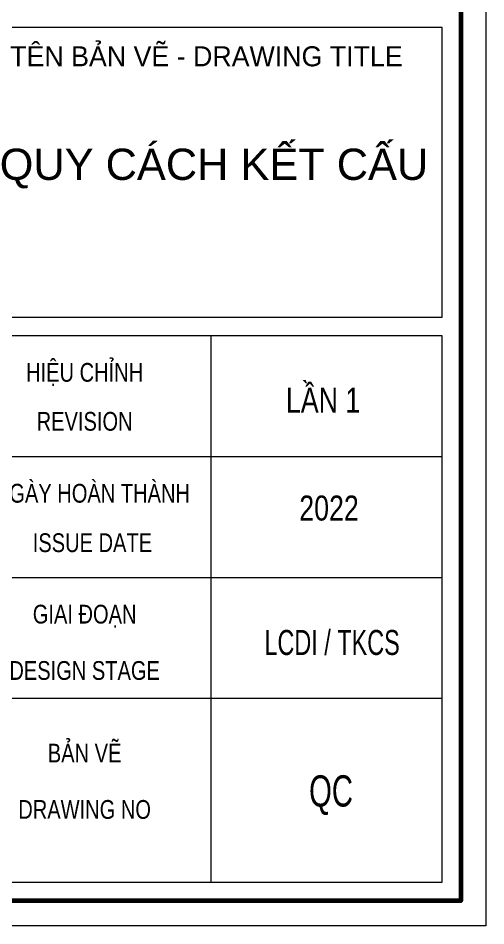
# Model space of a CAD drawing. Header units: millimetres. Extents: x 19378 to 228036, y -611253 to -527887.
# Drawn here: x 142414 to 150335, y -611253 to -595881 of the extents above; entities that cross this region are included whole.
import ezdxf
from ezdxf.enums import TextEntityAlignment as Align

# ---------------------------------------------------------------- set-up
doc = ezdxf.new("R2010")
doc.units = ezdxf.units.MM
doc.header["$MEASUREMENT"] = 0
doc.layers.get('Defpoints').update_dxf_attribs({"color": 1})
doc.layers.add('Khungten_LCDI', color=7, linetype='Continuous')
doc.layers.add('LC Net thay', color=7, linetype='Continuous', lineweight=25)
doc.layers.add('LC Text1', color=3, linetype='Continuous', lineweight=20)
doc.styles.add('Khungten', font='VHAVAN_1.TTF', dxfattribs={"width": 0.9, "height": 5000})
doc.styles.add('Title', font='VHBLACK_1.TTF', dxfattribs={"width": 0.8})

# ---------------------------------------------------------------- blocks, each defined once
blk = doc.blocks.new('lcdi fix')
at = {"layer": 'Defpoints', "lineweight": 0}
blk.add_lwpolyline([(-1200, -14850), (-1200, 14850), (40800, 14850), (40800, -14850)], close=True, dxfattribs=at)
at = {"layer": 'Khungten_LCDI', "color": 5, "lineweight": 25}
blk.add_line((40600, -14650), (40600, 14650), dxfattribs=at)
at = {"layer": 'Khungten_LCDI', "color": 9, "lineweight": 15}
for p, q in [((38600, -10133.4), (38600, -14500)), ((40450, -11100), (36750, -11100)), ((40450, -12066.7), (36750, -12066.7)), ((40450, -13033.3), (36750, -13033.3))]:
    blk.add_line(p, q, dxfattribs=at)
at = {"layer": 'Khungten_LCDI', "color": 5, "lineweight": 60}
blk.add_lwpolyline([(0, -14650), (0, 14650), (40600, 14650), (40600, -14650)], close=True, dxfattribs=at)
at = {"layer": 'Khungten_LCDI', "color": 9, "lineweight": 15}
for points in [[(36750, -9983.4), (40450, -9983.4), (40450, -7667.3), (36750, -7667.3)], [(36750, -14500), (40450, -14500), (40450, -10133.4), (36750, -10133.4)]]:
    blk.add_lwpolyline(points, close=True, dxfattribs=at)
at = {"color": 7, "style": 'Khungten'}
blk.add_text('tªn b¶n vÏ - drawing title', height=160, dxfattribs=at).set_placement((38565.6, -7977.2), align=Align.CENTER)
at = {"color": 7}
for s, height, style, width, p in [('hiÖu chØnh', 150, 'Khungten', 0.8, (37591.7, -10499.4)), ('revision', 150, 'Khungten', 0.8, (37591.7, -10891)), ('ngµy hoµn thµnh', 150, 'Khungten', 0.8, (37654, -11466.1)), ('issue date', 150, 'Khungten', 0.8, (37654, -11861.5)), ('giai ®o¹n', 150, 'Khungten', 0.8, (37591.7, -12432.7)), ('lcdi / tkcs', 200, 'Title', 0.7, (39570.6, -12684.1)), ('design stage', 150, 'Khungten', 0.8, (37591.7, -12883.2)), ('b¶n vÏ', 150, 'Khungten', 0.8, (37591.7, -13543.7)), ('drawing nO', 150, 'Khungten', 0.8, (37591.7, -13994.2))]:
    blk.add_text(s, height=height, dxfattribs=dict(at, style=style, width=width)).set_placement(p, align=Align.CENTER)
at = {"color": 7, "style": 'Khungten', "width": 0.8}
for tag, p in [('REVISION', (39498.8, -10746.3)), ('NGAYHT', (39546.1, -11609.4))]:
    blk.add_attdef(tag, text='', height=200, dxfattribs=at).set_placement(p, align=Align.CENTER)
at = {"layer": 'LC Text1', "style": 'Title', "width": 1.485915}
for tag, p, p2 in [('TENBANVE1', (36912.7, -8885.8), (40339.1, -8885.8)), ('TENBANVE2', (36912.7, -9562.5), (40339.1, -9562.5))]:
    blk.add_attdef(tag, text='', height=250, dxfattribs=at).set_placement(p, p2, align=Align.FIT)
at = {"layer": 'LC Text1', "style": 'Title', "width": 0.7}
blk.add_attdef('SOBANVE', text='', height=250, dxfattribs=at).set_placement((39562, -13896.2), align=Align.CENTER)

msp = doc.modelspace()

# ---------------------------------------------------------------- block references
at = {"layer": 'LC Net thay'}
ref = msp.add_blockref('lcdi fix', (63919.7, -579800, 0), dxfattribs=dict(at, xscale=2.118034286391425, yscale=2.118034286391425, zscale=2.118034286391425))
ref.add_attrib('NGAYHT', '2022', dxfattribs={"layer": 'LC Text1', "height": 423.6, "style": 'Khungten', "width": 0.8}).set_placement((147679.6, -604389, 0), align=Align.CENTER)
ref.add_attrib('REVISION', 'lÇn 1', dxfattribs={"layer": 'LC Text1', "height": 423.6, "style": 'Khungten', "width": 0.8}).set_placement((147579.4, -602561, 0), align=Align.CENTER)
ref.add_attrib('SOBANVE', 'qc', dxfattribs={"layer": 'LC Text1', "height": 529.51, "style": 'Title', "width": 0.7}).set_placement((147713.3, -609232.6, 0), align=Align.CENTER)
ref.add_attrib('TENBANVE1', 'quy c¸ch kÕt cÊu', dxfattribs={"layer": 'LC Text1', "height": 529.509, "style": 'Title', "width": 0.888232}).set_placement((142101.9, -598620.3, 0), (149359.4, -598620.3, 0), align=Align.FIT)

doc.saveas('drawing.dxf')
